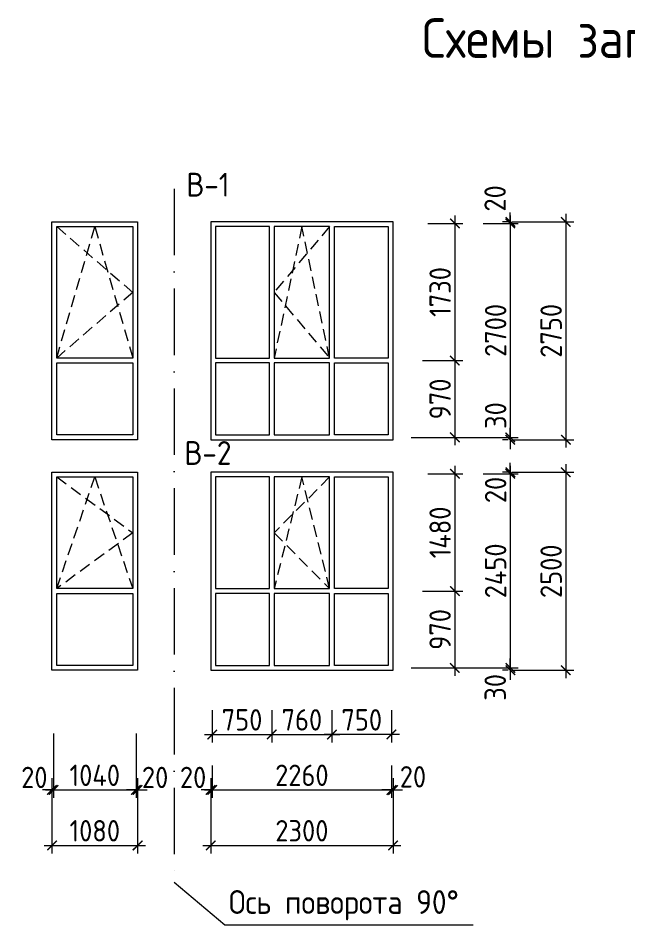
# Model space of a CAD drawing. Header units: millimetres. Extents: x 854812 to 1164625, y 589925 to 823301.
# Drawn here: x 1097909 to 1105611, y 589925 to 601371 of the extents above; entities that cross this region are included whole.
import ezdxf
from ezdxf.enums import TextEntityAlignment as Align

# ---------------------------------------------------------------- set-up
doc = ezdxf.new("R2010")
doc.units = ezdxf.units.MM
for name, pattern in [('ACAD_ISO10W100', [18, 12, -3, 0, -3]), ('JIS_08_15', [17.25, 15, -0.75, 0.75, -0.75]), ('НЕВИДИМАЯX2', [0.75, 0.5, -0.25])]:
    doc.linetypes.add(name, pattern=pattern)
doc.layers.get('Defpoints').update_dxf_attribs({"color": 40})
for name, color, linetype, lineweight in [('АР_Марка_двери', 13, 'Continuous', 9), ('окна', 132, 'Continuous', 18), ('оси', 50, 'JIS_08_15', 9), ('размеры', 215, 'Continuous', 13), ('текст', 7, 'Continuous', 13), ('УКАЗАТЕЛЬ', 6, 'Continuous', 13), ('ФАСАД', 7, 'Continuous', 13)]:
    doc.layers.add(name, color=color, linetype=linetype, lineweight=lineweight)
doc.styles.add('GOST 2.304', font='isocpeur.ttf', dxfattribs={"width": 0.9})
doc.dimstyles.new('1', dxfattribs={"dimscale": 100, "dimtxt": 2.7, "dimasz": 1.2, "dimexe": 1, "dimexo": 1, "dimgap": 0.5, "dimtad": 1, "dimdec": 0, "dimzin": 0, "dimdsep": 46, "dimtxsty": 'GOST 2.304', "dimblk": 'ARCHTICK', "dimcen": 0.09, "dimdle": 1, "dimclrd": 256, "dimclre": 256, "dimclrt": 7, "dimadec": 0, "dimazin": 0, "dimtfac": 1, "dimtdec": 0, "dimtmove": 1, "dimatfit": 3, "dimldrblk": 'ARCHTICK', "dimfxl": 100, "dimtolj": 1, "dimtzin": 0, "dimlwd": 5, "dimlwe": 5, "dimarcsym": 1})

# ---------------------------------------------------------------- blocks, each defined once
blk = doc.blocks.new('_ArchTick')
at = {"color": 0, "linetype": 'ByBlock', "const_width": 0.15}
blk.add_lwpolyline([(-0.5, -0.5), (0.5, 0.5)], dxfattribs=at)
blk = doc.blocks.new('*D825')
at = {"layer": 'Defpoints', "color": 0, "ltscale": 0.1}
for p in [(1103675, 598779, 0), (1103337, 596079, 0), (1104116, 596079)]:
    blk.add_point(p, dxfattribs=at)
at = {"layer": 'размеры', "lineweight": 5, "ltscale": 0.1}
for p, q in [((1104116, 598879), (1104116, 595979)), ((1103775, 598779), (1104216, 598779)), ((1103437, 596079), (1104216, 596079))]:
    blk.add_line(p, q, dxfattribs=at)
at = {"layer": 'размеры', "lineweight": 5, "ltscale": 0.1, "xscale": 120, "yscale": 120, "zscale": 120}
for p, rotation in [((1104116, 598779), 90), ((1104116, 596079), 270)]:
    blk.add_blockref('_ArchTick', p, dxfattribs=dict(at, rotation=rotation))
at = {"layer": 'размеры', "color": 7, "ltscale": 0.1, "insert": (1103931, 597429), "char_height": 270, "attachment_point": 5, "rotation": 90, "style": 'GOST 2.304'}
blk.add_mtext('\\A1;2700', dxfattribs=at)
blk = doc.blocks.new('*D826')
at = {"layer": 'Defpoints', "color": 0, "ltscale": 0.1}
for p in [(1104037, 598799, 0), (1104037, 596049, 0), (1104816, 596049)]:
    blk.add_point(p, dxfattribs=at)
at = {"layer": 'размеры', "lineweight": 5, "ltscale": 0.1}
for p, q in [((1104816, 598899), (1104816, 595949)), ((1104137, 598799), (1104916, 598799)), ((1104137, 596049), (1104916, 596049))]:
    blk.add_line(p, q, dxfattribs=at)
at = {"layer": 'размеры', "lineweight": 5, "ltscale": 0.1, "xscale": 120, "yscale": 120, "zscale": 120}
for p, rotation in [((1104816, 598799), 90), ((1104816, 596049), 270)]:
    blk.add_blockref('_ArchTick', p, dxfattribs=dict(at, rotation=rotation))
at = {"layer": 'размеры', "color": 7, "ltscale": 0.1, "insert": (1104631, 597424), "char_height": 270, "attachment_point": 5, "rotation": 90, "style": 'GOST 2.304'}
blk.add_mtext('\\A1;2750', dxfattribs=at)
blk = doc.blocks.new('*D827')
at = {"layer": 'Defpoints', "color": 0, "ltscale": 0.1}
for p in [(1104060, 598779), (1104116, 598799), (1104189, 598799)]:
    blk.add_point(p, dxfattribs=at)
at = {"layer": 'размеры', "lineweight": 5, "ltscale": 0.1}
for p, q in [((1104116, 598799), (1104116, 598919)), ((1104089, 598799), (1104016, 598799)), ((1104116, 598779), (1104116, 598799)), ((1104116, 598779), (1104116, 598659)), ((1104160, 598779), (1104216, 598779))]:
    blk.add_line(p, q, dxfattribs=at)
at = {"layer": 'размеры', "lineweight": 5, "ltscale": 0.1, "xscale": 120, "yscale": 120, "zscale": 120}
for p, rotation in [((1104116, 598799), 270), ((1104116, 598779), 90)]:
    blk.add_blockref('_ArchTick', p, dxfattribs=dict(at, rotation=rotation))
at = {"layer": 'размеры', "color": 7, "ltscale": 0.1, "insert": (1103924, 599095), "char_height": 270, "attachment_point": 5, "rotation": 90, "style": 'GOST 2.304'}
blk.add_mtext('\\A1;20', dxfattribs=at)
blk = doc.blocks.new('*D828')
at = {"layer": 'Defpoints', "color": 0, "ltscale": 0.1}
for p in [(1104060, 596079), (1104116, 596049), (1104189, 596049)]:
    blk.add_point(p, dxfattribs=at)
at = {"layer": 'размеры', "lineweight": 5, "ltscale": 0.1}
for p, q in [((1104116, 596079), (1104116, 596199)), ((1104089, 596049), (1104016, 596049)), ((1104116, 596079), (1104116, 596049)), ((1104116, 596049), (1104116, 595929)), ((1104160, 596079), (1104216, 596079))]:
    blk.add_line(p, q, dxfattribs=at)
at = {"layer": 'размеры', "lineweight": 5, "ltscale": 0.1, "xscale": 120, "yscale": 120, "zscale": 120}
for p, rotation in [((1104116, 596079), 270), ((1104116, 596049), 90)]:
    blk.add_blockref('_ArchTick', p, dxfattribs=dict(at, rotation=rotation))
at = {"layer": 'размеры', "color": 7, "ltscale": 0.1, "insert": (1103931, 596354), "char_height": 270, "attachment_point": 5, "rotation": 90, "style": 'GOST 2.304'}
blk.add_mtext('\\A1;30', dxfattribs=at)
blk = doc.blocks.new('*D829')
at = {"layer": 'Defpoints', "color": 0, "ltscale": 0.1}
for p in [(1102975, 598779, 0), (1102910, 597049), (1103416, 597049)]:
    blk.add_point(p, dxfattribs=at)
at = {"layer": 'размеры', "lineweight": 5, "ltscale": 0.1}
for p, q in [((1103416, 598879), (1103416, 596949)), ((1103075, 598779), (1103516, 598779)), ((1103010, 597049), (1103516, 597049))]:
    blk.add_line(p, q, dxfattribs=at)
at = {"layer": 'размеры', "lineweight": 5, "ltscale": 0.1, "xscale": 120, "yscale": 120, "zscale": 120}
for p, rotation in [((1103416, 598779), 90), ((1103416, 597049), 270)]:
    blk.add_blockref('_ArchTick', p, dxfattribs=dict(at, rotation=rotation))
at = {"layer": 'размеры', "color": 7, "ltscale": 0.1, "insert": (1103231, 597914), "char_height": 270, "attachment_point": 5, "rotation": 90, "style": 'GOST 2.304'}
blk.add_mtext('\\A1;1730', dxfattribs=at)
blk = doc.blocks.new('*D830')
at = {"layer": 'Defpoints', "color": 0, "ltscale": 0.1}
for p in [(1102975, 597049), (1102767, 596079), (1103416, 596079)]:
    blk.add_point(p, dxfattribs=at)
at = {"layer": 'размеры', "lineweight": 5, "ltscale": 0.1}
for p, q in [((1103416, 597149), (1103416, 595979)), ((1103075, 597049), (1103516, 597049)), ((1102867, 596079), (1103516, 596079))]:
    blk.add_line(p, q, dxfattribs=at)
at = {"layer": 'размеры', "lineweight": 5, "ltscale": 0.1, "xscale": 120, "yscale": 120, "zscale": 120}
for p, rotation in [((1103416, 597049), 90), ((1103416, 596079), 270)]:
    blk.add_blockref('_ArchTick', p, dxfattribs=dict(at, rotation=rotation))
at = {"layer": 'размеры', "color": 7, "ltscale": 0.1, "insert": (1103231, 596564), "char_height": 270, "attachment_point": 5, "rotation": 90, "style": 'GOST 2.304'}
blk.add_mtext('\\A1;970', dxfattribs=at)
blk = doc.blocks.new('*D831')
at = {"layer": 'Defpoints', "color": 0, "ltscale": 0.1}
for p in [(1103675, 595619, 0), (1103337, 593169, 0), (1104116, 593169)]:
    blk.add_point(p, dxfattribs=at)
at = {"layer": 'размеры', "lineweight": 5, "ltscale": 0.1}
for p, q in [((1104116, 595719), (1104116, 593069)), ((1103775, 595619), (1104216, 595619)), ((1103437, 593169), (1104216, 593169))]:
    blk.add_line(p, q, dxfattribs=at)
at = {"layer": 'размеры', "lineweight": 5, "ltscale": 0.1, "xscale": 120, "yscale": 120, "zscale": 120}
for p, rotation in [((1104116, 595619), 90), ((1104116, 593169), 270)]:
    blk.add_blockref('_ArchTick', p, dxfattribs=dict(at, rotation=rotation))
at = {"layer": 'размеры', "color": 7, "ltscale": 0.1, "insert": (1103931, 594394), "char_height": 270, "attachment_point": 5, "rotation": 90, "style": 'GOST 2.304'}
blk.add_mtext('\\A1;2450', dxfattribs=at)
blk = doc.blocks.new('*D832')
at = {"layer": 'Defpoints', "color": 0, "ltscale": 0.1}
for p in [(1104037, 595639, 0), (1104037, 593139, 0), (1104816, 593139)]:
    blk.add_point(p, dxfattribs=at)
at = {"layer": 'размеры', "lineweight": 5, "ltscale": 0.1}
for p, q in [((1104137, 595639), (1104916, 595639)), ((1104816, 595739), (1104816, 593039)), ((1104137, 593139), (1104916, 593139))]:
    blk.add_line(p, q, dxfattribs=at)
at = {"layer": 'размеры', "lineweight": 5, "ltscale": 0.1, "xscale": 120, "yscale": 120, "zscale": 120}
for p, rotation in [((1104816, 595639), 90), ((1104816, 593139), 270)]:
    blk.add_blockref('_ArchTick', p, dxfattribs=dict(at, rotation=rotation))
at = {"layer": 'размеры', "color": 7, "ltscale": 0.1, "insert": (1104631, 594389), "char_height": 270, "attachment_point": 5, "rotation": 90, "style": 'GOST 2.304'}
blk.add_mtext('\\A1;2500', dxfattribs=at)
blk = doc.blocks.new('*D833')
at = {"layer": 'Defpoints', "color": 0, "ltscale": 0.1}
for p in [(1104116, 595639), (1104189, 595639), (1104060, 595619)]:
    blk.add_point(p, dxfattribs=at)
at = {"layer": 'размеры', "lineweight": 5, "ltscale": 0.1}
for p, q in [((1104116, 595639), (1104116, 595759)), ((1104089, 595639), (1104016, 595639)), ((1104116, 595619), (1104116, 595639)), ((1104116, 595619), (1104116, 595499)), ((1104160, 595619), (1104216, 595619))]:
    blk.add_line(p, q, dxfattribs=at)
at = {"layer": 'размеры', "lineweight": 5, "ltscale": 0.1, "xscale": 120, "yscale": 120, "zscale": 120}
for p, rotation in [((1104116, 595639), 270), ((1104116, 595619), 90)]:
    blk.add_blockref('_ArchTick', p, dxfattribs=dict(at, rotation=rotation))
at = {"layer": 'размеры', "color": 7, "ltscale": 0.1, "insert": (1103931, 595415), "char_height": 270, "attachment_point": 5, "rotation": 90, "style": 'GOST 2.304'}
blk.add_mtext('\\A1;20', dxfattribs=at)
blk = doc.blocks.new('*D834')
at = {"layer": 'Defpoints', "color": 0, "ltscale": 0.1}
for p in [(1104060, 593169), (1104116, 593139), (1104189, 593139)]:
    blk.add_point(p, dxfattribs=at)
at = {"layer": 'размеры', "lineweight": 5, "ltscale": 0.1}
for p, q in [((1104116, 593169), (1104116, 593289)), ((1104089, 593139), (1104016, 593139)), ((1104116, 593169), (1104116, 593139)), ((1104116, 593139), (1104116, 593019)), ((1104160, 593169), (1104216, 593169))]:
    blk.add_line(p, q, dxfattribs=at)
at = {"layer": 'размеры', "lineweight": 5, "ltscale": 0.1, "xscale": 120, "yscale": 120, "zscale": 120}
for p, rotation in [((1104116, 593169), 270), ((1104116, 593139), 90)]:
    blk.add_blockref('_ArchTick', p, dxfattribs=dict(at, rotation=rotation))
at = {"layer": 'размеры', "color": 7, "ltscale": 0.1, "insert": (1103926, 592923), "char_height": 270, "attachment_point": 5, "rotation": 90, "style": 'GOST 2.304'}
blk.add_mtext('\\A1;30', dxfattribs=at)
blk = doc.blocks.new('*D835')
at = {"layer": 'Defpoints', "color": 0, "ltscale": 0.1}
for p in [(1102975, 595619, 0), (1102910, 594139), (1103416, 594139)]:
    blk.add_point(p, dxfattribs=at)
at = {"layer": 'размеры', "lineweight": 5, "ltscale": 0.1}
for p, q in [((1103416, 595719), (1103416, 594039)), ((1103075, 595619), (1103516, 595619)), ((1103010, 594139), (1103516, 594139))]:
    blk.add_line(p, q, dxfattribs=at)
at = {"layer": 'размеры', "lineweight": 5, "ltscale": 0.1, "xscale": 120, "yscale": 120, "zscale": 120}
for p, rotation in [((1103416, 595619), 90), ((1103416, 594139), 270)]:
    blk.add_blockref('_ArchTick', p, dxfattribs=dict(at, rotation=rotation))
at = {"layer": 'размеры', "color": 7, "ltscale": 0.1, "insert": (1103231, 594879), "char_height": 270, "attachment_point": 5, "rotation": 90, "style": 'GOST 2.304'}
blk.add_mtext('\\A1;1480', dxfattribs=at)
blk = doc.blocks.new('*D836')
at = {"layer": 'Defpoints', "color": 0, "ltscale": 0.1}
for p in [(1102975, 594139), (1102767, 593169), (1103416, 593169)]:
    blk.add_point(p, dxfattribs=at)
at = {"layer": 'размеры', "lineweight": 5, "ltscale": 0.1}
for p, q in [((1103075, 594139), (1103516, 594139)), ((1103416, 594239), (1103416, 593069)), ((1102867, 593169), (1103516, 593169))]:
    blk.add_line(p, q, dxfattribs=at)
at = {"layer": 'размеры', "lineweight": 5, "ltscale": 0.1, "xscale": 120, "yscale": 120, "zscale": 120}
for p, rotation in [((1103416, 594139), 90), ((1103416, 593169), 270)]:
    blk.add_blockref('_ArchTick', p, dxfattribs=dict(at, rotation=rotation))
at = {"layer": 'размеры', "color": 7, "ltscale": 0.1, "insert": (1103231, 593654), "char_height": 270, "attachment_point": 5, "rotation": 90, "style": 'GOST 2.304'}
blk.add_mtext('\\A1;970', dxfattribs=at)
blk = doc.blocks.new('*D837')
at = {"layer": 'Defpoints', "color": 0, "ltscale": 0.1}
for p in [(1100357, 592037), (1102617, 592037), (1102617, 591628)]:
    blk.add_point(p, dxfattribs=at)
at = {"layer": 'размеры', "lineweight": 5, "ltscale": 0.1}
for p, q in [((1100357, 591937), (1100357, 591528)), ((1102617, 591937), (1102617, 591528)), ((1100257, 591628), (1102717, 591628))]:
    blk.add_line(p, q, dxfattribs=at)
at = {"layer": 'размеры', "lineweight": 5, "ltscale": 0.1, "xscale": 120, "yscale": 120, "zscale": 120, "rotation": 180}
blk.add_blockref('_ArchTick', (1100357, 591628), dxfattribs=at)
at = {"layer": 'размеры', "lineweight": 5, "ltscale": 0.1, "xscale": 120, "yscale": 120, "zscale": 120}
blk.add_blockref('_ArchTick', (1102617, 591628), dxfattribs=at)
at = {"layer": 'размеры', "color": 7, "ltscale": 0.1, "insert": (1101487, 591813), "char_height": 270, "attachment_point": 5, "style": 'GOST 2.304'}
blk.add_mtext('\\A1;2260', dxfattribs=at)
blk = doc.blocks.new('*D838')
at = {"layer": 'Defpoints', "color": 0, "ltscale": 0.1}
for p in [(1100337, 591843), (1102637, 591843), (1102637, 590928)]:
    blk.add_point(p, dxfattribs=at)
at = {"layer": 'размеры', "lineweight": 5, "ltscale": 0.1}
for p, q in [((1100337, 591743), (1100337, 590828)), ((1102637, 591743), (1102637, 590828)), ((1100237, 590928), (1102737, 590928))]:
    blk.add_line(p, q, dxfattribs=at)
at = {"layer": 'размеры', "lineweight": 5, "ltscale": 0.1, "xscale": 120, "yscale": 120, "zscale": 120, "rotation": 180}
blk.add_blockref('_ArchTick', (1100337, 590928), dxfattribs=at)
at = {"layer": 'размеры', "lineweight": 5, "ltscale": 0.1, "xscale": 120, "yscale": 120, "zscale": 120}
blk.add_blockref('_ArchTick', (1102637, 590928), dxfattribs=at)
at = {"layer": 'размеры', "color": 7, "ltscale": 0.1, "insert": (1101487, 591113), "char_height": 270, "attachment_point": 5, "style": 'GOST 2.304'}
blk.add_mtext('\\A1;2300', dxfattribs=at)
blk = doc.blocks.new('*D839')
at = {"layer": 'Defpoints', "color": 0, "ltscale": 0.1}
for p in [(1100337, 591875), (1100357, 591875), (1100357, 591628)]:
    blk.add_point(p, dxfattribs=at)
at = {"layer": 'размеры', "lineweight": 5, "ltscale": 0.1}
for p, q in [((1100337, 591775), (1100337, 591528)), ((1100357, 591775), (1100357, 591528)), ((1100337, 591628), (1100217, 591628)), ((1100337, 591628), (1100357, 591628)), ((1100357, 591628), (1100477, 591628))]:
    blk.add_line(p, q, dxfattribs=at)
at = {"layer": 'размеры', "lineweight": 5, "ltscale": 0.1, "xscale": 120, "yscale": 120, "zscale": 120}
blk.add_blockref('_ArchTick', (1100337, 591628), dxfattribs=at)
at = {"layer": 'размеры', "lineweight": 5, "ltscale": 0.1, "xscale": 120, "yscale": 120, "zscale": 120, "rotation": 180}
blk.add_blockref('_ArchTick', (1100357, 591628), dxfattribs=at)
at = {"layer": 'размеры', "color": 7, "ltscale": 0.1, "insert": (1100115, 591786), "char_height": 270, "attachment_point": 5, "style": 'GOST 2.304'}
blk.add_mtext('\\A1;20', dxfattribs=at)
blk = doc.blocks.new('*D840')
at = {"layer": 'Defpoints', "color": 0, "ltscale": 0.1}
for p in [(1102617, 591875), (1102637, 591875), (1102617, 591628)]:
    blk.add_point(p, dxfattribs=at)
at = {"layer": 'размеры', "lineweight": 5, "ltscale": 0.1}
for p, q in [((1102617, 591775), (1102617, 591528)), ((1102637, 591775), (1102637, 591528)), ((1102617, 591628), (1102497, 591628)), ((1102637, 591628), (1102617, 591628)), ((1102637, 591628), (1102757, 591628))]:
    blk.add_line(p, q, dxfattribs=at)
at = {"layer": 'размеры', "lineweight": 5, "ltscale": 0.1, "xscale": 120, "yscale": 120, "zscale": 120}
blk.add_blockref('_ArchTick', (1102617, 591628), dxfattribs=at)
at = {"layer": 'размеры', "lineweight": 5, "ltscale": 0.1, "xscale": 120, "yscale": 120, "zscale": 120, "rotation": 180}
blk.add_blockref('_ArchTick', (1102637, 591628), dxfattribs=at)
at = {"layer": 'размеры', "color": 7, "ltscale": 0.1, "insert": (1102888, 591794), "char_height": 270, "attachment_point": 5, "style": 'GOST 2.304'}
blk.add_mtext('\\A1;20', dxfattribs=at)
blk = doc.blocks.new('*D841')
at = {"layer": 'Defpoints', "color": 0, "ltscale": 0.1}
for p in [(1100357, 592737), (1101107, 592737), (1101107, 592328)]:
    blk.add_point(p, dxfattribs=at)
at = {"layer": 'размеры', "lineweight": 5, "ltscale": 0.1}
for p, q in [((1100357, 592637), (1100357, 592228)), ((1101107, 592637), (1101107, 592228)), ((1100257, 592328), (1101207, 592328))]:
    blk.add_line(p, q, dxfattribs=at)
at = {"layer": 'размеры', "lineweight": 5, "ltscale": 0.1, "xscale": 120, "yscale": 120, "zscale": 120, "rotation": 180}
blk.add_blockref('_ArchTick', (1100357, 592328), dxfattribs=at)
at = {"layer": 'размеры', "lineweight": 5, "ltscale": 0.1, "xscale": 120, "yscale": 120, "zscale": 120}
blk.add_blockref('_ArchTick', (1101107, 592328), dxfattribs=at)
at = {"layer": 'размеры', "color": 7, "ltscale": 0.1, "insert": (1100732, 592513), "char_height": 270, "attachment_point": 5, "style": 'GOST 2.304'}
blk.add_mtext('\\A1;750', dxfattribs=at)
blk = doc.blocks.new('*D842')
at = {"layer": 'Defpoints', "color": 0, "ltscale": 0.1}
for p in [(1101107, 592737), (1101867, 592737), (1101867, 592328)]:
    blk.add_point(p, dxfattribs=at)
at = {"layer": 'размеры', "lineweight": 5, "ltscale": 0.1}
for p, q in [((1101107, 592637), (1101107, 592228)), ((1101867, 592637), (1101867, 592228)), ((1101007, 592328), (1101967, 592328))]:
    blk.add_line(p, q, dxfattribs=at)
at = {"layer": 'размеры', "lineweight": 5, "ltscale": 0.1, "xscale": 120, "yscale": 120, "zscale": 120, "rotation": 180}
blk.add_blockref('_ArchTick', (1101107, 592328), dxfattribs=at)
at = {"layer": 'размеры', "lineweight": 5, "ltscale": 0.1, "xscale": 120, "yscale": 120, "zscale": 120}
blk.add_blockref('_ArchTick', (1101867, 592328), dxfattribs=at)
at = {"layer": 'размеры', "color": 7, "ltscale": 0.1, "insert": (1101487, 592513), "char_height": 270, "attachment_point": 5, "style": 'GOST 2.304'}
blk.add_mtext('\\A1;760', dxfattribs=at)
blk = doc.blocks.new('*D843')
at = {"layer": 'Defpoints', "color": 0, "ltscale": 0.1}
for p in [(1101867, 592737), (1102617, 592737), (1101867, 592328)]:
    blk.add_point(p, dxfattribs=at)
at = {"layer": 'размеры', "lineweight": 5, "ltscale": 0.1}
for p, q in [((1101867, 592637), (1101867, 592228)), ((1102617, 592637), (1102617, 592228)), ((1102717, 592328), (1101767, 592328))]:
    blk.add_line(p, q, dxfattribs=at)
at = {"layer": 'размеры', "lineweight": 5, "ltscale": 0.1, "xscale": 120, "yscale": 120, "zscale": 120, "rotation": 180}
blk.add_blockref('_ArchTick', (1101867, 592328), dxfattribs=at)
at = {"layer": 'размеры', "lineweight": 5, "ltscale": 0.1, "xscale": 120, "yscale": 120, "zscale": 120}
blk.add_blockref('_ArchTick', (1102617, 592328), dxfattribs=at)
at = {"layer": 'размеры', "color": 7, "ltscale": 0.1, "insert": (1102242, 592513), "char_height": 270, "attachment_point": 5, "style": 'GOST 2.304'}
blk.add_mtext('\\A1;750', dxfattribs=at)
blk = doc.blocks.new('*D844')
at = {"layer": 'Defpoints', "color": 0, "ltscale": 0.1}
for p in [(1098355, 592439, 0), (1099395, 592439, 0), (1099395, 591628)]:
    blk.add_point(p, dxfattribs=at)
at = {"layer": 'размеры', "lineweight": 5, "ltscale": 0.1}
for p, q in [((1098355, 592339), (1098355, 591528)), ((1099395, 592339), (1099395, 591528)), ((1098255, 591628), (1099495, 591628))]:
    blk.add_line(p, q, dxfattribs=at)
at = {"layer": 'размеры', "lineweight": 5, "ltscale": 0.1, "xscale": 120, "yscale": 120, "zscale": 120, "rotation": 180}
blk.add_blockref('_ArchTick', (1098355, 591628), dxfattribs=at)
at = {"layer": 'размеры', "lineweight": 5, "ltscale": 0.1, "xscale": 120, "yscale": 120, "zscale": 120}
blk.add_blockref('_ArchTick', (1099395, 591628), dxfattribs=at)
at = {"layer": 'размеры', "color": 7, "ltscale": 0.1, "insert": (1098875, 591813), "char_height": 270, "attachment_point": 5, "style": 'GOST 2.304'}
blk.add_mtext('\\A1;1040', dxfattribs=at)
blk = doc.blocks.new('*D845')
at = {"layer": 'Defpoints', "color": 0, "ltscale": 0.1}
for p in [(1098335, 591739, 0), (1099415, 591739, 0), (1099415, 590928)]:
    blk.add_point(p, dxfattribs=at)
at = {"layer": 'размеры', "lineweight": 5, "ltscale": 0.1}
for p, q in [((1098335, 591639), (1098335, 590828)), ((1099415, 591639), (1099415, 590828)), ((1098235, 590928), (1099515, 590928))]:
    blk.add_line(p, q, dxfattribs=at)
at = {"layer": 'размеры', "lineweight": 5, "ltscale": 0.1, "xscale": 120, "yscale": 120, "zscale": 120, "rotation": 180}
blk.add_blockref('_ArchTick', (1098335, 590928), dxfattribs=at)
at = {"layer": 'размеры', "lineweight": 5, "ltscale": 0.1, "xscale": 120, "yscale": 120, "zscale": 120}
blk.add_blockref('_ArchTick', (1099415, 590928), dxfattribs=at)
at = {"layer": 'размеры', "color": 7, "ltscale": 0.1, "insert": (1098875, 591113), "char_height": 270, "attachment_point": 5, "style": 'GOST 2.304'}
blk.add_mtext('\\A1;1080', dxfattribs=at)
blk = doc.blocks.new('*D846')
at = {"layer": 'Defpoints', "color": 0, "ltscale": 0.1}
for p in [(1098335, 591875), (1098355, 591875), (1098355, 591628)]:
    blk.add_point(p, dxfattribs=at)
at = {"layer": 'размеры', "lineweight": 5, "ltscale": 0.1}
for p, q in [((1098335, 591775), (1098335, 591528)), ((1098355, 591775), (1098355, 591528)), ((1098335, 591628), (1098215, 591628)), ((1098335, 591628), (1098355, 591628)), ((1098355, 591628), (1098475, 591628))]:
    blk.add_line(p, q, dxfattribs=at)
at = {"layer": 'размеры', "lineweight": 5, "ltscale": 0.1, "xscale": 120, "yscale": 120, "zscale": 120}
blk.add_blockref('_ArchTick', (1098335, 591628), dxfattribs=at)
at = {"layer": 'размеры', "lineweight": 5, "ltscale": 0.1, "xscale": 120, "yscale": 120, "zscale": 120, "rotation": 180}
blk.add_blockref('_ArchTick', (1098355, 591628), dxfattribs=at)
at = {"layer": 'размеры', "color": 7, "ltscale": 0.1, "insert": (1098113, 591786), "char_height": 270, "attachment_point": 5, "style": 'GOST 2.304'}
blk.add_mtext('\\A1;20', dxfattribs=at)
blk = doc.blocks.new('*D847')
at = {"layer": 'Defpoints', "color": 0, "ltscale": 0.1}
for p in [(1099395, 591875), (1099415, 591875), (1099395, 591628)]:
    blk.add_point(p, dxfattribs=at)
at = {"layer": 'размеры', "lineweight": 5, "ltscale": 0.1}
for p, q in [((1099395, 591775), (1099395, 591528)), ((1099415, 591775), (1099415, 591528)), ((1099395, 591628), (1099275, 591628)), ((1099415, 591628), (1099395, 591628)), ((1099415, 591628), (1099535, 591628))]:
    blk.add_line(p, q, dxfattribs=at)
at = {"layer": 'размеры', "lineweight": 5, "ltscale": 0.1, "xscale": 120, "yscale": 120, "zscale": 120}
blk.add_blockref('_ArchTick', (1099395, 591628), dxfattribs=at)
at = {"layer": 'размеры', "lineweight": 5, "ltscale": 0.1, "xscale": 120, "yscale": 120, "zscale": 120, "rotation": 180}
blk.add_blockref('_ArchTick', (1099415, 591628), dxfattribs=at)
at = {"layer": 'размеры', "color": 7, "ltscale": 0.1, "insert": (1099636, 591786), "char_height": 270, "attachment_point": 5, "style": 'GOST 2.304'}
blk.add_mtext('\\A1;20', dxfattribs=at)

msp = doc.modelspace()

# ---------------------------------------------------------------- linework, layer by layer
at = {"layer": 'окна', "color": 7, "ltscale": 0.1, "elevation": 0}
for points in [[(1099414.5, 596049.4), (1098334.5, 596049.4), (1098334.5, 598799.4), (1099414.5, 598799.4)], [(1098394.5, 597079.4), (1098394.5, 598739.4), (1099354.5, 598739.4), (1099354.5, 597079.4)], [(1100336.9, 596049.4), (1102637.2, 596049.4), (1102637.2, 598799.4), (1100336.9, 598799.4)], [(1101076.9, 597079.4), (1101076.9, 598739.4), (1100396.9, 598739.4), (1100396.9, 597079.4)], [(1101837.2, 597079.4), (1101837.2, 598739.4), (1101136.9, 598739.4), (1101136.9, 597079.4)], [(1101897.2, 597079.4), (1101897.2, 598739.4), (1102577.2, 598739.4), (1102577.2, 597079.4)], [(1099354.5, 597019.4), (1099354.5, 596109.4), (1098394.5, 596109.4), (1098394.5, 597019.4)], [(1100396.9, 597019.4), (1100396.9, 596109.4), (1101076.9, 596109.4), (1101076.9, 597019.4)], [(1101136.9, 597019.4), (1101136.9, 596109.4), (1101837.2, 596109.4), (1101837.2, 597019.4)], [(1102577.2, 597019.4), (1102577.2, 596109.4), (1101897.2, 596109.4), (1101897.2, 597019.4)], [(1099414.5, 593139.4), (1098334.5, 593139.4), (1098334.5, 595639.4), (1099414.5, 595639.4)], [(1100336.9, 593139.4), (1102637.2, 593139.4), (1102637.2, 595639.4), (1100336.9, 595639.4)], [(1098394.5, 594169.4), (1098394.5, 595579.4), (1099354.5, 595579.4), (1099354.5, 594169.4)], [(1101076.9, 594169.4), (1101076.9, 595579.4), (1100396.9, 595579.4), (1100396.9, 594169.4)], [(1101837.2, 594169.4), (1101837.2, 595579.4), (1101136.9, 595579.4), (1101136.9, 594169.4)], [(1101897.2, 594169.4), (1101897.2, 595579.4), (1102577.2, 595579.4), (1102577.2, 594169.4)], [(1099354.5, 594109.4), (1099354.5, 593199.4), (1098394.5, 593199.4), (1098394.5, 594109.4)], [(1100396.9, 594109.4), (1100396.9, 593199.4), (1101076.9, 593199.4), (1101076.9, 594109.4)], [(1101136.9, 594109.4), (1101136.9, 593199.4), (1101837.2, 593199.4), (1101837.2, 594109.4)], [(1102577.2, 594109.4), (1102577.2, 593199.4), (1101897.2, 593199.4), (1101897.2, 594109.4)]]:
    msp.add_lwpolyline(points, close=True, dxfattribs=at)
at = {"layer": 'оси', "color": 7, "linetype": 'ACAD_ISO10W100', "ltscale": 70}
msp.add_line((1099875.7, 599217.3, 0), (1099875.7, 590463.4, 0), dxfattribs=at)
at = {"layer": 'размеры', "ltscale": 0.1}
for p, q in [((1099875.7, 590463.4, 0), (1100515.5, 589925.2, 0)), ((1100515.5, 589925.2, 0), (1103648.3, 589925.2, 0))]:
    msp.add_line(p, q, dxfattribs=at)
at = {"layer": 'УКАЗАТЕЛЬ', "linetype": 'НЕВИДИМАЯX2', "ltscale": 300, "elevation": 0}
for points in [[(1098394.5, 598739.4), (1099354.5, 597909.4), (1098394.5, 597079.4)], [(1098394.5, 597079.4), (1098874.5, 598739.4), (1099354.5, 597079.4)], [(1101837.2, 598739.4), (1101136.9, 597909.4), (1101837.2, 597079.4)], [(1101837.2, 597079.4), (1101487.1, 598739.4), (1101136.9, 597079.4)], [(1098394.5, 595579.4), (1099354.5, 594874.4), (1098394.5, 594169.4)], [(1098394.5, 594169.4), (1098874.5, 595579.4), (1099354.5, 594169.4)], [(1101837.2, 595579.4), (1101136.9, 594874.4), (1101837.2, 594169.4)], [(1101837.2, 594169.4), (1101487.1, 595579.4), (1101136.9, 594169.4)]]:
    msp.add_lwpolyline(points, dxfattribs=at)
at = {"layer": 'ФАСАД', "color": 7, "ltscale": 0.1}
for p, q in [((1099414.5, 598799.4, 0), (1099414.5, 596049.4, 0)), ((1100336.9, 598799.4, 0), (1100336.9, 596049.4, 0)), ((1099414.5, 595639.4, 0), (1099414.5, 593139.4, 0)), ((1100336.9, 595639.4, 0), (1100336.9, 593139.4, 0))]:
    msp.add_line(p, q, dxfattribs=at)

# ---------------------------------------------------------------- texts
at = {"layer": 'АР_Марка_двери', "linetype": 'Continuous', "lineweight": 15, "style": 'GOST 2.304', "width": 0.9}
for s, p in [('В-1', (1100302.4, 599118.4, 0)), ('В-2', (1100302.4, 595731.7, 0))]:
    msp.add_text(s, height=300, dxfattribs=at).set_placement(p, align=Align.CENTER)
at = {"layer": 'текст', "color": 7, "width": 14966.17, "attachment_point": 5, "style": 'GOST 2.304'}
for s, insert, char_height in [('{\\C256;Схемы заполнения витражных проемов}', (1108550.2, 601051.2), 500), ('{\\C256;Ось поворота 90%%D}', (1102016.1, 590172.7, 0), 300)]:
    msp.add_mtext(s, dxfattribs=dict(at, insert=insert, char_height=char_height))

# ---------------------------------------------------------------- dimensions: what is measured, and where the dimension line sits
at = {"layer": 'размеры', "ltscale": 0.1}
for base, p1, p2, angle, picture, middle in [((1104115.6, 598799.4, 0), (1104060.5, 598779.4, 0), (1104188.7, 598799.4, 0), 90, '*D827', (1104109.3, 599095.3, 0)), ((1104115.6, 596049.4, 0), (1104060.5, 596079.4, 0), (1104189.4, 596049.4, 0), 270, '*D828', (1104115.6, 596354.1, 0)), ((1104115.6, 595639.4, 0), (1104060.5, 595619.4, 0), (1104188.7, 595639.4, 0), 90, '*D833', (1104115.6, 595415.3, 0)), ((1104115.6, 593139.4, 0), (1104060.5, 593169.4, 0), (1104189.4, 593139.4, 0), 270, '*D834', (1104110.9, 592923.5, 0)), ((1102617.2, 591628.4, 0), (1102637.2, 591874.7, 0), (1102617.2, 591874.7, 0), 180, '*D840', (1102888.2, 591608.6, 0)), ((1099394.5, 591628.4), (1099414.5, 591874.7), (1099394.5, 591874.7), 180, '*D847', (1099636, 591600.8))]:
    dim = msp.add_linear_dim(base=base, p1=p1, p2=p2, angle=angle, dimstyle='1', dxfattribs=at)
    dim.commit()
    dim.dimension.update_dxf_attribs({"geometry": picture, "text_midpoint": middle, "dimtype": 160})
for base, p1, p2, angle, picture, middle in [((1103415.6, 597049.4, 0), (1102974.9, 598779.4, 0), (1102909.8, 597049.4, 0), 90, '*D829', (1103230.6, 597914.4, 0)), ((1104115.6, 596079.4, 0), (1103674.9, 598779.4, 0), (1103337.2, 596079.4, 0), 90, '*D825', (1103930.6, 597429.4, 0)), ((1104815.6, 596049.4, 0), (1104037.2, 598799.4, 0), (1104037.2, 596049.4, 0), 90, '*D826', (1104630.6, 597424.4, 0)), ((1103415.6, 594139.4, 0), (1102974.9, 595619.4, 0), (1102909.8, 594139.4, 0), 90, '*D835', (1103230.6, 594879.4, 0)), ((1104115.6, 593169.4, 0), (1103674.9, 595619.4, 0), (1103337.2, 593169.4, 0), 90, '*D831', (1103930.6, 594394.4, 0)), ((1104815.6, 593139.4, 0), (1104037.2, 595639.4, 0), (1104037.2, 593139.4, 0), 90, '*D832', (1104630.6, 594389.4, 0)), ((1101867.2, 592328.4, 0), (1102617.2, 592736.7, 0), (1101867.2, 592736.7, 0), 180, '*D843', (1102242.2, 592513.4, 0))]:
    dim = msp.add_linear_dim(base=base, p1=p1, p2=p2, angle=angle, dimstyle='1', dxfattribs=at)
    dim.commit()
    dim.dimension.update_dxf_attribs({"geometry": picture, "text_midpoint": middle})
for base, p1, p2, picture, middle in [((1103415.6, 596079.4, 0), (1102974.9, 597049.4, 0), (1102766.8, 596079.4, 0), '*D830', (1103230.6, 596564.4, 0)), ((1103415.6, 593169.4, 0), (1102974.9, 594139.4, 0), (1102766.8, 593169.4, 0), '*D836', (1103230.6, 593654.4, 0))]:
    dim = msp.add_linear_dim(base=base, p1=p1, p2=p2, angle=90, dimstyle='1', override={"dimtmove": 2}, dxfattribs=at)
    dim.commit()
    dim.dimension.update_dxf_attribs({"geometry": picture, "text_midpoint": middle})
for base, p1, p2, picture, middle in [((1101106.9, 592328.4, 0), (1100356.9, 592736.7, 0), (1101106.9, 592736.7, 0), '*D841', (1100731.9, 592513.4, 0)), ((1101867.2, 592328.4, 0), (1101106.9, 592736.7, 0), (1101867.2, 592736.7, 0), '*D842', (1101487.1, 592513.4, 0)), ((1099394.5, 591628.4), (1098354.5, 592439.4, 0), (1099394.5, 592439.4, 0), '*D844', (1098874.5, 591813.4)), ((1102617.2, 591628.4, 0), (1100356.9, 592036.7, 0), (1102617.2, 592036.7, 0), '*D837', (1101487.1, 591813.4, 0)), ((1099414.5, 590928.4), (1098334.5, 591739.4, 0), (1099414.5, 591739.4, 0), '*D845', (1098874.5, 591113.4)), ((1102637.2, 590928.4, 0), (1100336.9, 591843, 0), (1102637.2, 591843, 0), '*D838', (1101487.1, 591113.4, 0))]:
    dim = msp.add_linear_dim(base=base, p1=p1, p2=p2, dimstyle='1', dxfattribs=at)
    dim.commit()
    dim.dimension.update_dxf_attribs({"geometry": picture, "text_midpoint": middle})
for base, p1, p2, picture, middle in [((1098354.5, 591628.4), (1098334.5, 591874.7), (1098354.5, 591874.7), '*D846', (1098113, 591600.8)), ((1100356.9, 591628.4, 0), (1100336.9, 591874.7, 0), (1100356.9, 591874.7, 0), '*D839', (1100115.4, 591600.8, 0))]:
    dim = msp.add_linear_dim(base=base, p1=p1, p2=p2, dimstyle='1', dxfattribs=at)
    dim.commit()
    dim.dimension.update_dxf_attribs({"geometry": picture, "text_midpoint": middle, "dimtype": 160})

doc.saveas('drawing.dxf')
